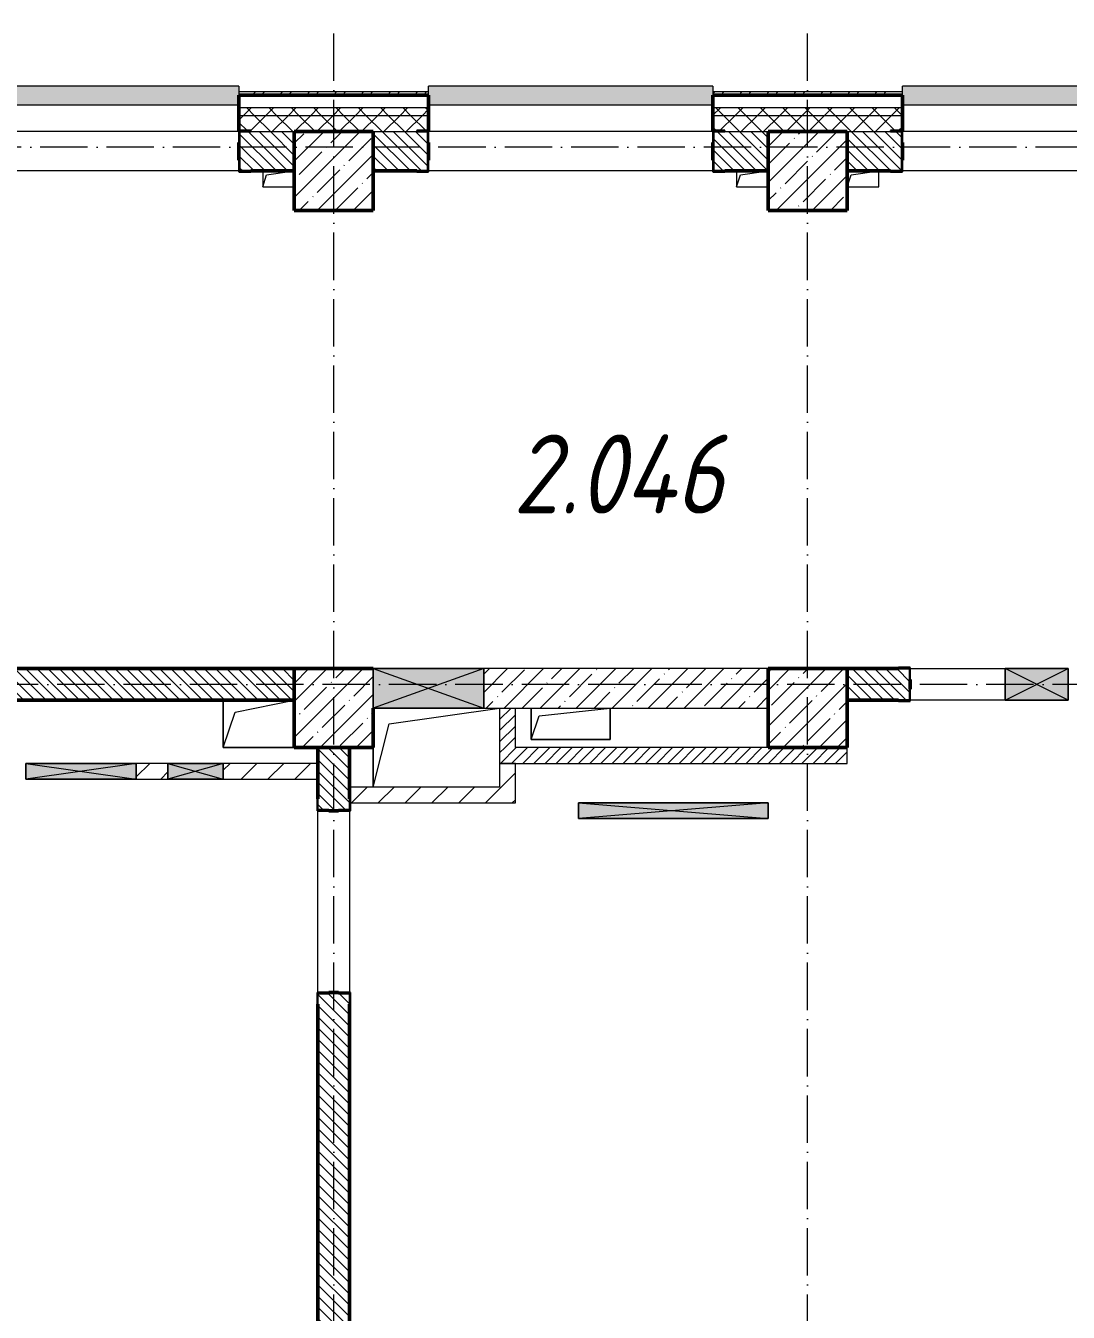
# Model space of a CAD drawing. Header units: millimetres. Extents: x 2294 to 908349, y -83289 to 219220.
# Drawn here: x 56213 to 62813, y 8031 to 16176 of the extents above; entities that cross this region are included whole.
import ezdxf

# ---------------------------------------------------------------- set-up
doc = ezdxf.new("R2010")
doc.units = ezdxf.units.MM
doc.linetypes.add('50_200_ШТРИХ_1Т_ш5_п1_п1_', pattern=[700, 500, -100, 0, -100])
for name, color, linetype, lineweight in [('A-DETL-GENF-OTLN', 7, 'Continuous', 9), ('A-FLOR-____-OTLN', 7, 'Continuous', 9), ('A-GENM-____-MCUT', 7, 'Continuous', 25), ('A-GENM-____-OTLN', 7, 'Continuous', 9), ('A-GENM-____-OTLN-1', 7, 'Continuous', 25), ('A-GLAZ-____-OTLN', 7, 'Continuous', 9), ('A-WALL-____-MCUT-1', 7, 'Continuous', 9), ('A-WALL-____-MCUT-2', 7, 'Continuous', 50), ('A-WALL-____-MCUT-3', 7, 'Continuous', 9), ('A-WALL-____-OTLN', 7, 'Continuous', 9), ('A-WALL-____-PATT-1', 7, 'Continuous', 9), ('A-WALL-FNSH-MCUT-1', 7, 'Continuous', 9), ('I-WALL-____-OTLN', 7, 'Continuous', 9), ('S-COLS-____-MCUT', 7, 'Continuous', 50), ('S-COLS-____-OTLN', 7, 'Continuous', 9), ('S-GRID-____-OTLN-1', 7, '50_200_ШТРИХ_1Т_ш5_п1_п1_', 9), ('Марки помещений', 7, 'Continuous', 9)]:
    doc.layers.add(name, color=color, linetype=linetype, lineweight=lineweight)
doc.layers.add('A-GLAZ-____-OTLN-1', color=7, linetype='Continuous', lineweight=9, true_color=0xc0c0c0)
doc.styles.add('ISOCPEUR_I_3', font='isocpeui.ttf', dxfattribs={"width": 0.85, "height": 2.2})
pattern_1 = [(135, (7562.787, 6025.276), (-35.35534, -35.35534), [])]
pattern_2 = [(45, (7562.79, 6025.28), (-70.71068, 70.71068), []), (135, (7562.79, 6025.28), (-70.71068, -70.71068), [])]
pattern_3 = [(45, (7562.79, 6025.28), (-114.04925, 114.04925), []), (45, (7676.84, 6025.28), (-114.04925, 114.04925), [201.612, -40.322, 3.353, -36.97])]
pattern_4 = [(45, (7562.79, 6025.28), (-84.8528, 84.8528), [])]
pattern_5 = [(45, (7562.787, 6025.276), (-35.35534, 35.35534), [])]

# ---------------------------------------------------------------- blocks, each defined once
blk = doc.blocks.new('BSC_Колонна _Прямоугольная - 500х500-V60-АР1_План отверстий 2 этажа в осях 1-64_А-ГГ')
at = {"layer": 'S-COLS-____-OTLN'}
h = blk.add_hatch(dxfattribs=at)
h.set_pattern_fill('FP_89', color=256, style=0, pattern_type=2)
h.set_pattern_definition([(45, (-50600, -5831.04), (-114.04925, 114.04925), []), (45, (-50485.95, -5831.04), (-114.04925, 114.04925), [201.613, -40.323, 3.353, -36.97])])
h.paths.add_polyline_path([(-250, -250), (250, -250), (250, 250), (-250, 250), (-250, 0)], flags=0)
at = {"layer": 'S-COLS-____-MCUT'}
for p, q in [((250, 250), (-250, 250)), ((-250, 250), (-250, -250)), ((250, -250), (250, 0)), ((-250, -250), (250, -250))]:
    blk.add_line(p, q, dxfattribs=at)
blk = doc.blocks.new('BSC_Колонна _Прямоугольная - 500х500-V62-АР1_План отверстий 2 этажа в осях 1-64_А-ГГ')
at = {"layer": 'S-COLS-____-OTLN'}
h = blk.add_hatch(dxfattribs=at)
h.set_pattern_fill('FP_91', color=256, style=0, pattern_type=2)
h.set_pattern_definition([(45, (-53600, -5831.04), (-114.04925, 114.04925), []), (45, (-53485.95, -5831.04), (-114.04925, 114.04925), [201.613, -40.323, 3.353, -36.97])])
h.paths.add_polyline_path([(-250, -250), (250, -250), (250, 250), (-250, 250)], flags=0)
at = {"layer": 'S-COLS-____-MCUT'}
for p, q in [((250, 250), (-250, 250)), ((-250, 250), (-250, -250)), ((250, -250), (250, 250)), ((-250, -250), (250, -250))]:
    blk.add_line(p, q, dxfattribs=at)
blk = doc.blocks.new('BSC_Колонна _Прямоугольная - 500х500-V117-АР1_План отверстий 2 этажа в осях 1-64_А-ГГ')
at = {"layer": 'S-COLS-____-OTLN'}
h = blk.add_hatch(dxfattribs=at)
h.set_pattern_fill('FP_146', color=256, style=0, pattern_type=2)
h.set_pattern_definition([(45, (-53600, -9231.04), (-114.04925, 114.04925), []), (45, (-53485.95, -9231.04), (-114.04925, 114.04925), [201.613, -40.323, 3.353, -36.97])])
h.paths.add_polyline_path([(-250, -250), (250, -250), (250, 250), (-250, 250), (-250, 104.8)], flags=0)
at = {"layer": 'S-COLS-____-MCUT'}
for p, q in [((250, 250), (-250, 250)), ((-250, 250), (-250, -250)), ((250, -250), (250, 250)), ((-250, -250), (250, -250))]:
    blk.add_line(p, q, dxfattribs=at)
blk = doc.blocks.new('Фахверк_СКБ_Уголок - 250_2700-27497298-АР1_План отверстий 2 этажа в осях 1-64_А-ГГ')
at = {"layer": 'A-GENM-____-MCUT'}
for p, q in [((200, 181), (125, 181)), ((125, 181), (125, 106)), ((131, 106), (131, 175)), ((131, 175), (200, 175)), ((200, 175), (200, 181)), ((125, 106), (131, 106)), ((131, -6), (125, -6)), ((125, -6), (125, -81)), ((125, -81), (200, -81)), ((131, -75), (131, -6)), ((200, -75), (131, -75)), ((200, -81), (200, -75))]:
    blk.add_line(p, q, dxfattribs=at)
blk = doc.blocks.new('Фахверк_СКБ_Уголок - 200_3960-28268576-АР1_План отверстий 2 этажа в осях 1-64_А-ГГ')
at = {"layer": 'A-GENM-____-MCUT'}
for p, q in [((200, 156), (125, 156)), ((125, 156), (125, 81)), ((131, 81), (131, 150)), ((131, 150), (200, 150)), ((200, 150), (200, 156)), ((125, 81), (131, 81)), ((131, 19), (125, 19)), ((125, 19), (125, -56)), ((131, -50), (131, 19)), ((125, -56), (200, -56)), ((200, -50), (131, -50)), ((200, -56), (200, -50))]:
    blk.add_line(p, q, dxfattribs=at)
blk = doc.blocks.new('AR_Отверстие прямоугольное _в плите_ - AR_Отверстие прямоугольное _в плите_-V156-АР1_План отверстий 2 этажа в осях 1-64_А-ГГ')
at = {"layer": 'A-GENM-____-OTLN'}
for p, q in [((-250, 100), (-250, -100)), ((-200, 50), (250, 100)), ((250, -100), (250, 100)), ((-250, -100), (-200, 50)), ((-250, -100), (250, -100))]:
    blk.add_line(p, q, dxfattribs=at)
blk = doc.blocks.new('AR_Отверстие прямоугольное _в плите_ - AR_Отверстие прямоугольное _в плите_-V165-АР1_План отверстий 2 этажа в осях 1-64_А-ГГ')
at = {"layer": 'A-GENM-____-OTLN'}
for p, q in [((-100, 50), (-100, -50)), ((-100, -50), (-75, 25)), ((-75, 25), (100, 50)), ((-100, -50), (100, -50))]:
    blk.add_line(p, q, dxfattribs=at)
blk = doc.blocks.new('AR_Отверстие прямоугольное _в плите_ - AR_Отверстие прямоугольное _в плите_-V166-АР1_План отверстий 2 этажа в осях 1-64_А-ГГ')
at = {"layer": 'A-GENM-____-OTLN'}
for p, q in [((-100, -50), (-75, 25)), ((-75, 25), (100, 50)), ((100, -50), (100, 50)), ((-100, -50), (100, -50))]:
    blk.add_line(p, q, dxfattribs=at)
blk = doc.blocks.new('AR_Отверстие прямоугольное _в плите_ - AR_Отверстие прямоугольное _в плите_-30553057-АР1_План отверстий 2 этажа в осях 1-64_А-ГГ')
at = {"layer": 'A-GENM-____-OTLN'}
for p, q in [((-300, 150), (400, 250)), ((-400, -250), (-300, 150)), ((-400, 0), (-400, -250))]:
    blk.add_line(p, q, dxfattribs=at)
blk = doc.blocks.new('AR_Отверстие прямоугольное _в плите_ - AR_Отверстие прямоугольное _в плите_-30552670-АР1_План отверстий 2 этажа в осях 1-64_А-ГГ')
at = {"layer": 'A-GENM-____-OTLN'}
for p, q in [((-225, 150), (-225, -150)), ((-150, 75), (225, 150)), ((-225, -150), (-150, 75)), ((-225, -150), (225, -150))]:
    blk.add_line(p, q, dxfattribs=at)
blk = doc.blocks.new('AR_Отверстие прямоугольное _в стене__БезПР - AR_Отверстие прямоугольное _в стене__БезПР-30590120-АР1_План отверстий 2 этажа в осях 1-64_А-ГГ')
at = {"layer": 'A-GLAZ-____-OTLN-1'}
blk.add_hatch(color=256, dxfattribs=at).paths.add_polyline_path([(350, -125), (350, 125), (-350, 125), (-350, -125), (42.8, -125)], flags=0)
at = {"layer": 'A-DETL-GENF-OTLN'}
for p, q in [((-350, -125), (-350, 125)), ((-350, 125), (350, 125)), ((350, 125), (-350, -125)), ((-350, 125), (350, -125)), ((350, 125), (-350, 125)), ((-350, 125), (-350, -125)), ((350, 125), (350, -125)), ((350, -125), (350, 125)), ((350, -125), (-350, -125)), ((-350, -125), (350, -125))]:
    blk.add_line(p, q, dxfattribs=at)
at = {"layer": 'A-GLAZ-____-OTLN'}
blk.add_line((350, 125), (-350, 125), dxfattribs=at)
blk = doc.blocks.new('Отлив_СКБ - Отлив витража_120_НВФ-31885689-АР1_План отверстий 2 этажа в осях 1-64_А-ГГ')
at = {"layer": 'A-GLAZ-____-OTLN-1'}
for points in [[(1800, 2), (1800, 120), (0, 120), (0, 2), (1103.1, 2)], [(1103.1, 0), (1800, 0), (1800, 2), (0, 2), (0, 0)]]:
    blk.add_hatch(color=256, dxfattribs=at).paths.add_polyline_path(points, flags=0)
at = {"layer": 'A-GLAZ-____-OTLN'}
for p, q in [((0, 83), (0, 120)), ((1800, 120), (0, 120)), ((1800, 120), (1800, 83)), ((0, 2), (1800, 2)), ((1800, 0), (0, 0))]:
    blk.add_line(p, q, dxfattribs=at)
blk = doc.blocks.new('154_Стойка_СКБ_Уголок - СМ-2180_200-28268025-АР1_План отверстий 2 этажа в осях 1-64_А-ГГ')
at = {"layer": 'A-GENM-____-MCUT'}
for p, q in [((125, 156), (125, 81)), ((200, 156), (125, 156)), ((131, 81), (131, 150)), ((131, 150), (200, 150)), ((200, 150), (200, 156)), ((125, 81), (131, 81)), ((131, 19), (125, 19)), ((125, 19), (125, -56)), ((131, -50), (131, 19)), ((125, -56), (200, -56)), ((200, -50), (131, -50)), ((200, -56), (200, -50))]:
    blk.add_line(p, q, dxfattribs=at)
blk = doc.blocks.new('AR_Отверстие прямоугольное _в стене__БезПР - AR_Отверстие прямоугольное _в стене__БезПР-36428632-АР1_План отверстий 2 этажа в осях 1-64_А-ГГ')
at = {"layer": 'A-GLAZ-____-OTLN'}
blk.add_hatch(color=256, dxfattribs=at).paths.add_polyline_path([(-200, -100), (200, -100), (200, 100), (-200, 100)], flags=0)
at = {"layer": 'A-DETL-GENF-OTLN'}
for p, q in [((-200, -100), (-200, 100)), ((-200, 100), (200, 100)), ((200, 100), (-200, -100)), ((-200, 100), (200, -100)), ((200, 100), (-200, 100)), ((-200, 100), (-200, -100)), ((200, 100), (200, -100)), ((200, -100), (200, 100)), ((200, -100), (-200, -100)), ((-200, -100), (200, -100))]:
    blk.add_line(p, q, dxfattribs=at)
at = {"layer": 'A-GLAZ-____-OTLN'}
blk.add_line((200, 100), (-200, 100), dxfattribs=at)
blk = doc.blocks.new('AR_Отверстие прямоугольное _в стене__БезПР - AR_Отверстие прямоугольное _в стене__БезПР-36788986-АР1_План отверстий 2 этажа в осях 1-64_А-ГГ')
at = {"layer": 'A-GLAZ-____-OTLN'}
blk.add_hatch(color=256, dxfattribs=at).paths.add_polyline_path([(175, -50), (175, 50), (-175, 50), (-175, -50)], flags=0)
at = {"layer": 'A-DETL-GENF-OTLN'}
for p, q in [((-175, -50), (-175, 50)), ((-175, 50), (175, 50)), ((175, 50), (-175, -50)), ((-175, 50), (175, -50)), ((175, 50), (-175, 50)), ((-175, 50), (-175, -50)), ((175, 50), (175, -50)), ((175, -50), (175, 50)), ((175, -50), (-175, -50)), ((-175, -50), (175, -50))]:
    blk.add_line(p, q, dxfattribs=at)
at = {"layer": 'A-GLAZ-____-OTLN'}
blk.add_line((175, 50), (-175, 50), dxfattribs=at)
blk = doc.blocks.new('AR_Отверстие прямоугольное _в стене__БезПР - AR_Отверстие прямоугольное _в стене__БезПР-36429042-АР1_План отверстий 2 этажа в осях 1-64_А-ГГ')
at = {"layer": 'A-GLAZ-____-OTLN'}
blk.add_hatch(color=256, dxfattribs=at).paths.add_polyline_path([(-350, -50), (350, -50), (350, 50), (-350, 50)], flags=0)
at = {"layer": 'A-DETL-GENF-OTLN'}
for p, q in [((-350, -50), (-350, 50)), ((-350, 50), (350, 50)), ((350, 50), (-350, -50)), ((-350, 50), (350, -50)), ((350, 50), (-350, 50)), ((-350, 50), (-350, -50)), ((350, 50), (350, -50)), ((350, -50), (350, 50)), ((350, -50), (-350, -50)), ((-350, -50), (350, -50))]:
    blk.add_line(p, q, dxfattribs=at)
at = {"layer": 'A-GLAZ-____-OTLN'}
blk.add_line((350, 50), (-350, 50), dxfattribs=at)
blk = doc.blocks.new('AR_Отверстие прямоугольное _в стене_ - AR_Отверстие прямоугольное _в стене__ОВ-36976812-АР1_План отверстий 2 этажа в осях 1-64_А-ГГ')
at = {"layer": 'A-GLAZ-____-OTLN'}
blk.add_hatch(color=256, dxfattribs=at).paths.add_polyline_path([(600, -50), (600, 50), (-600, 50), (-600, -50), (260.2, -50)], flags=0)
at = {"layer": 'A-DETL-GENF-OTLN'}
for p, q in [((-600, -50), (-600, 50)), ((-600, 50), (600, 50)), ((600, 50), (-600, -50)), ((-600, 50), (600, -50)), ((600, 50), (-600, 50)), ((-600, 50), (-600, -50)), ((600, 50), (600, -50)), ((600, -50), (600, 50)), ((600, -50), (-600, -50)), ((-600, -50), (600, -50))]:
    blk.add_line(p, q, dxfattribs=at)
blk = doc.blocks.new('2floor')
at = {"layer": 'A-WALL-____-PATT-1'}
h = blk.add_hatch(dxfattribs=at)
h.set_pattern_fill('FP_3', color=256, style=0, pattern_type=2)
h.set_pattern_definition([(45, (7562.79, 6025.28), (-85.53659, 85.53659), []), (45, (7619.81, 6025.28), (-85.53659, 85.53659), [])])
h.paths.add_polyline_path([(79427.8, 15736.3), (79427.8, 15756.3), (75562.8, 15756.3), (75562.8, 15736.3), (78247.7, 15736.3)], flags=0)
h.paths.add_polyline_path([(73762.8, 15736.3), (73762.8, 15756.3), (72562.8, 15756.3), (72562.8, 15736.3), (72945.3, 15736.3)], flags=0)
h.paths.add_polyline_path([(70762.8, 15736.3), (70762.8, 15756.3), (69562.8, 15756.3), (69562.8, 15736.3), (70294.1, 15736.3)], flags=0)
h.paths.add_polyline_path([(66759.2, 15736.3), (67762.8, 15736.3), (67762.8, 15756.3), (66562.8, 15756.3), (66562.8, 15736.3)], flags=0)
h.paths.add_polyline_path([(64108, 15736.3), (64762.8, 15736.3), (64762.8, 15756.3), (63562.8, 15756.3), (63562.8, 15736.3)], flags=0)
h.paths.add_polyline_path([(61762.8, 15736.3), (61762.8, 15756.3), (60562.8, 15756.3), (60562.8, 15736.3), (60573, 15736.3)], flags=0)
h.paths.add_polyline_path([(58762.8, 15736.3), (58762.8, 15756.3), (57562.8, 15756.3), (57562.8, 15736.3), (57921.8, 15736.3)], flags=0)
h.paths.add_polyline_path([(52762.8, 15736.3), (52762.8, 15756.3), (51562.8, 15756.3), (51562.8, 15736.3), (51735.7, 15736.3)], flags=0)
h.paths.add_polyline_path([(54562.8, 15736.3), (55762.8, 15736.3), (55762.8, 15756.3), (54562.8, 15756.3)], flags=0)
h.paths.add_polyline_path([(48562.8, 15736.3), (49762.8, 15736.3), (49762.8, 15756.3), (48562.8, 15756.3)], flags=0)
h.paths.add_polyline_path([(45897.8, 15736.3), (46762.8, 15736.3), (46762.8, 15756.3), (45897.8, 15756.3)], flags=0)
h = blk.add_hatch(dxfattribs=at)
h.set_pattern_fill('FP_1', color=256, style=0, pattern_type=2)
h.set_pattern_definition(pattern_2)
h.paths.add_polyline_path([(81912.8, 15606.3), (81912.8, 15656.3), (75562.8, 15656.3), (75562.8, 15606.3), (81782.6, 15606.3)], flags=0)
h.paths.add_polyline_path([(72945.3, 15606.3), (73762.8, 15606.3), (73762.8, 15656.3), (72562.8, 15656.3), (72562.8, 15606.3)], flags=0)
h.paths.add_polyline_path([(70762.8, 15606.3), (70762.8, 15656.3), (69562.8, 15656.3), (69562.8, 15606.3), (70294.1, 15606.3)], flags=0)
h.paths.add_polyline_path([(67762.8, 15606.3), (67762.8, 15656.3), (66562.8, 15656.3), (66562.8, 15606.3), (67642.9, 15606.3)], flags=0)
h.paths.add_polyline_path([(64762.8, 15606.3), (64762.8, 15656.3), (63562.8, 15656.3), (63562.8, 15606.3), (64108, 15606.3)], flags=0)
h.paths.add_polyline_path([(60562.8, 15606.3), (61762.8, 15606.3), (61762.8, 15656.3), (60562.8, 15656.3)], flags=0)
h.paths.add_polyline_path([(57562.8, 15606.3), (58762.8, 15606.3), (58762.8, 15656.3), (57562.8, 15656.3)], flags=0)
h.paths.add_polyline_path([(55270.6, 15606.3), (55762.8, 15606.3), (55762.8, 15656.3), (54562.8, 15656.3), (54562.8, 15606.3)], flags=0)
h.paths.add_polyline_path([(52762.8, 15606.3), (52762.8, 15656.3), (51562.8, 15656.3), (51562.8, 15606.3), (51735.7, 15606.3)], flags=0)
h.paths.add_polyline_path([(49762.8, 15606.3), (49762.8, 15656.3), (48562.8, 15656.3), (48562.8, 15606.3), (49084.5, 15606.3)], flags=0)
h.paths.add_polyline_path([(45362.8, 15606.3), (46762.8, 15606.3), (46762.8, 15656.3), (45362.8, 15656.3)], flags=0)
h.paths.add_polyline_path([(43562.8, 15606.3), (43562.8, 15656.3), (42362.8, 15656.3), (42362.8, 15606.3), (42898.4, 15606.3)], flags=0)
h.paths.add_polyline_path([(34562.8, 15606.3), (34562.8, 15656.3), (31392.8, 15656.3), (31392.8, 15606.3), (32293.6, 15606.3)], flags=0)
h = blk.add_hatch(dxfattribs=at)
h.set_pattern_fill('FP_1', color=256, style=0, pattern_type=2)
h.set_pattern_definition(pattern_2)
h.paths.add_polyline_path([(81912.8, 15506.3), (81912.8, 15606.3), (75562.8, 15606.3), (75562.8, 15512.3), (75637.8, 15512.3), (75637.8, 15506.3), (81782.6, 15506.3)], flags=0)
h.paths.add_polyline_path([(72945.3, 15506.3), (73687.8, 15506.3), (73687.8, 15512.3), (73762.8, 15512.3), (73762.8, 15606.3), (72562.8, 15606.3), (72562.8, 15512.3), (72637.8, 15512.3), (72637.8, 15506.3)], flags=0)
h.paths.add_polyline_path([(70687.8, 15506.3), (70687.8, 15512.3), (70762.8, 15512.3), (70762.8, 15606.3), (69562.8, 15606.3), (69562.8, 15512.3), (69637.8, 15512.3), (69637.8, 15506.3), (70412.8, 15506.3)], flags=0)
h.paths.add_polyline_path([(66912.8, 15506.3), (67687.8, 15506.3), (67687.8, 15512.3), (67762.8, 15512.3), (67762.8, 15606.3), (66562.8, 15606.3), (66562.8, 15512.3), (66637.8, 15512.3), (66637.8, 15506.3), (66759.2, 15506.3)], flags=0)
h.paths.add_polyline_path([(64108, 15506.3), (64687.8, 15506.3), (64687.8, 15512.3), (64762.8, 15512.3), (64762.8, 15606.3), (63562.8, 15606.3), (63562.8, 15512.3), (63637.8, 15512.3), (63637.8, 15506.3)], flags=0)
h.paths.add_polyline_path([(61412.8, 15506.3), (61687.8, 15506.3), (61687.8, 15512.3), (61762.8, 15512.3), (61762.8, 15606.3), (60562.8, 15606.3), (60562.8, 15512.3), (60637.8, 15512.3), (60637.8, 15506.3), (60912.8, 15506.3)], flags=0)
h.paths.add_polyline_path([(58412.8, 15506.3), (58687.8, 15506.3), (58687.8, 15512.3), (58762.8, 15512.3), (58762.8, 15606.3), (57562.8, 15606.3), (57562.8, 15512.3), (57637.8, 15512.3), (57637.8, 15506.3), (57921.8, 15506.3)], flags=0)
h.paths.add_polyline_path([(55687.8, 15506.3), (55687.8, 15512.3), (55762.8, 15512.3), (55762.8, 15606.3), (54562.8, 15606.3), (54562.8, 15512.3), (54637.8, 15512.3), (54637.8, 15506.3), (55270.6, 15506.3)], flags=0)
h.paths.add_polyline_path([(52687.8, 15506.3), (52687.8, 15512.3), (52762.8, 15512.3), (52762.8, 15606.3), (51562.8, 15606.3), (51562.8, 15512.3), (51637.8, 15512.3), (51637.8, 15506.3), (52412.8, 15506.3)], flags=0)
h.paths.add_polyline_path([(48637.8, 15506.3), (49687.8, 15506.3), (49687.8, 15512.3), (49762.8, 15512.3), (49762.8, 15606.3), (48562.8, 15606.3), (48562.8, 15512.3), (48637.8, 15512.3)], flags=0)
h.paths.add_polyline_path([(46412.8, 15506.3), (46687.8, 15506.3), (46687.8, 15512.3), (46762.8, 15512.3), (46762.8, 15606.3), (45362.8, 15606.3), (45362.8, 15506.3), (45862.8, 15506.3)], flags=0)
h.paths.add_polyline_path([(42898.4, 15506.3), (43487.8, 15506.3), (43487.8, 15512.3), (43562.8, 15512.3), (43562.8, 15606.3), (42362.8, 15606.3), (42362.8, 15506.3), (42862.8, 15506.3)], flags=0)
h.paths.add_polyline_path([(34487.8, 15506.3), (34487.8, 15512.3), (34562.8, 15512.3), (34562.8, 15606.3), (31392.8, 15606.3), (31392.8, 15506.3), (33862.8, 15506.3)], flags=0)
h = blk.add_hatch(dxfattribs=at)
h.set_pattern_fill('FP_6', color=256, style=0, pattern_type=2)
h.set_pattern_definition(pattern_1)
h.paths.add_polyline_path([(57637.8, 15256.3), (57912.8, 15256.3), (57912.8, 15506.3), (57568.8, 15506.3), (57568.8, 15437.3), (57562.8, 15437.3), (57562.8, 15325.3), (57568.8, 15325.3), (57568.8, 15256.3)], flags=0)
h.paths.add_polyline_path([(54637.8, 15256.3), (55756.8, 15256.3), (55756.8, 15325.3), (55762.8, 15325.3), (55762.8, 15437.3), (55756.8, 15437.3), (55756.8, 15506.3), (54568.8, 15506.3), (54568.8, 15437.3), (54562.8, 15437.3), (54562.8, 15325.3), (54568.8, 15325.3), (54568.8, 15256.3)], flags=0)
h.paths.add_polyline_path([(52687.8, 15256.3), (52756.8, 15256.3), (52756.8, 15325.3), (52762.8, 15325.3), (52762.8, 15437.3), (52756.8, 15437.3), (52756.8, 15506.3), (52412.8, 15506.3), (52412.8, 15256.3)], flags=0)
h = blk.add_hatch(dxfattribs=at)
h.set_pattern_fill('FP_6', color=256, style=0, pattern_type=2)
h.set_pattern_definition(pattern_1)
h.paths.add_polyline_path([(60573, 15256.3), (60912.8, 15256.3), (60912.8, 15506.3), (60568.8, 15506.3), (60568.8, 15437.3), (60562.8, 15437.3), (60562.8, 15325.3), (60568.8, 15325.3), (60568.8, 15256.3)], flags=0)
h.paths.add_polyline_path([(58756.8, 15256.3), (58756.8, 15325.3), (58762.8, 15325.3), (58762.8, 15437.3), (58756.8, 15437.3), (58756.8, 15506.3), (58412.8, 15506.3), (58412.8, 15256.3), (58687.8, 15256.3)], flags=0)
h = blk.add_hatch(dxfattribs=at)
h.set_pattern_fill('FP_6', color=256, style=0, pattern_type=2)
h.set_pattern_definition(pattern_1)
h.paths.add_polyline_path([(66568.8, 15256.3), (66912.8, 15256.3), (66912.8, 15506.3), (66568.8, 15506.3), (66568.8, 15437.3), (66562.8, 15437.3), (66562.8, 15325.3), (66568.8, 15325.3), (66568.8, 15260.6)], flags=0)
h.paths.add_polyline_path([(64108, 15256.3), (64756.8, 15256.3), (64756.8, 15325.3), (64762.8, 15325.3), (64762.8, 15437.3), (64756.8, 15437.3), (64756.8, 15506.3), (63568.8, 15506.3), (63568.8, 15437.3), (63562.8, 15437.3), (63562.8, 15325.3), (63568.8, 15325.3), (63568.8, 15256.3), (63637.8, 15256.3)], flags=0)
h.paths.add_polyline_path([(61756.8, 15256.3), (61756.8, 15325.3), (61762.8, 15325.3), (61762.8, 15437.3), (61756.8, 15437.3), (61756.8, 15506.3), (61412.8, 15506.3), (61412.8, 15256.3), (61687.8, 15256.3)], flags=0)
h = blk.add_hatch(dxfattribs=at)
h.set_pattern_fill('FP_6', color=256, style=0, pattern_type=2)
h.set_pattern_definition(pattern_1)
h.paths.add_polyline_path([(57038.1, 11906.3), (57912.8, 11906.3), (57912.8, 12106.3), (55168.8, 12106.3), (55168.8, 12037.3), (55162.8, 12037.3), (55162.8, 11975.3), (55168.8, 11975.3), (55168.8, 11906.3), (55270.6, 11906.3)], flags=0)
h.paths.add_polyline_path([(53112.8, 11906.3), (54006.8, 11906.3), (54006.8, 11975.3), (54012.8, 11975.3), (54012.8, 12037.3), (54006.8, 12037.3), (54006.8, 12106.3), (53112.8, 12106.3), (53112.8, 11993.8)], flags=0)
h.paths.add_polyline_path([(52412.8, 11906.3), (52712.8, 11906.3), (52712.8, 12106.3), (52412.8, 12106.3)], flags=0)
h = blk.add_hatch(dxfattribs=at)
h.set_pattern_fill('FP_25', color=256, style=0, pattern_type=2)
h.set_pattern_definition(pattern_3)
h.paths.add_polyline_path([(60912.8, 11856.3), (60912.8, 12106.3), (59112.8, 12106.3), (59112.8, 11856.3), (60573, 11856.3)], flags=0)
h = blk.add_hatch(dxfattribs=at)
h.set_pattern_fill('FP_6', color=256, style=0, pattern_type=2)
h.set_pattern_definition(pattern_1)
h.paths.add_polyline_path([(66912.8, 11906.3), (66912.8, 12106.3), (66512.8, 12106.3), (66512.8, 11906.3)], flags=0)
h.paths.add_polyline_path([(63518.8, 11906.3), (64306.8, 11906.3), (64306.8, 11975.3), (64312.8, 11975.3), (64312.8, 12037.3), (64306.8, 12037.3), (64306.8, 12106.3), (63518.8, 12106.3), (63518.8, 12037.3), (63512.8, 12037.3), (63512.8, 11975.3), (63518.8, 11975.3), (63518.8, 11946.3)], flags=0)
h.paths.add_polyline_path([(65218.8, 11906.3), (66112.8, 11906.3), (66112.8, 12106.3), (65218.8, 12106.3), (65218.8, 12037.3), (65212.8, 12037.3), (65212.8, 11975.3), (65218.8, 11975.3), (65218.8, 11907)], flags=0)
h.paths.add_polyline_path([(61737.8, 11906.3), (61806.8, 11906.3), (61806.8, 11975.3), (61812.8, 11975.3), (61812.8, 12037.3), (61806.8, 12037.3), (61806.8, 12106.3), (61412.8, 12106.3), (61412.8, 11906.3)], flags=0)
h = blk.add_hatch(dxfattribs=at)
h.set_pattern_fill('FP_5', color=256, style=0, pattern_type=2)
h.set_pattern_definition(pattern_5)
h.paths.add_polyline_path([(59312.8, 11606.3), (59312.8, 11856.3), (59212.8, 11856.3), (59212.8, 11606.3)], flags=0)
h = blk.add_hatch(dxfattribs=at)
h.set_pattern_fill('FP_6', color=256, style=0, pattern_type=2)
h.set_pattern_definition(pattern_1)
h.paths.add_polyline_path([(58062.8, 4606.3), (58262.8, 4606.3), (58262.6, 10050.3), (58193.8, 10050.3), (58193.8, 10056.3), (58131.8, 10056.3), (58131.8, 10050.3), (58062.8, 10050.3), (58062.8, 5041.2)], flags=0)
h.paths.add_polyline_path([(58193.8, 11206.3), (58193.8, 11212.3), (58262.8, 11212.3), (58262.8, 11606.3), (58062.8, 11606.3), (58062.8, 11212.3), (58131.8, 11212.3), (58131.8, 11206.3)], flags=0)
h = blk.add_hatch(dxfattribs=at)
h.set_pattern_fill('FP_5', color=256, style=0, pattern_type=2)
h.set_pattern_definition(pattern_5)
h.paths.add_polyline_path([(59212.8, 11506.3), (61412.8, 11506.3), (61412.8, 11606.3), (59212.8, 11606.3)], flags=0)
h = blk.add_hatch(dxfattribs=at)
h.set_pattern_fill('FP_4', color=256, style=0, pattern_type=2)
h.set_pattern_definition(pattern_4)
h.paths.add_polyline_path([(56012.8, 11406.3), (56212.8, 11406.3), (56212.8, 11506.3), (56012.8, 11506.3)], flags=0)
h.paths.add_polyline_path([(57038.1, 11406.3), (57112.8, 11406.3), (57112.8, 11506.3), (56912.8, 11506.3), (56912.8, 11406.3)], flags=0)
h.paths.add_polyline_path([(58062.8, 11406.3), (58062.8, 11506.3), (57462.8, 11506.3), (57462.8, 11406.3)], flags=0)
h.paths.add_polyline_path([(55264.3, 11409.3), (55309.8, 11409.3), (55309.8, 11503.3), (55262.8, 11503.3), (55262.8, 11409.3)], flags=0)
h = blk.add_hatch(dxfattribs=at)
h.set_pattern_fill('FP_4', color=256, style=0, pattern_type=2)
h.set_pattern_definition(pattern_4)
h.paths.add_polyline_path([(59312.8, 11256.3), (59312.8, 11506.3), (59212.8, 11506.3), (59212.8, 11256.3)], flags=0)
h = blk.add_hatch(dxfattribs=at)
h.set_pattern_fill('FP_4', color=256, style=0, pattern_type=2)
h.set_pattern_definition(pattern_4)
h.paths.add_polyline_path([(59212.8, 11256.3), (59212.8, 11356.3), (58262.8, 11356.3), (58262.8, 11281.3), (58268.8, 11281.3), (58268.8, 11256.3), (58805.6, 11256.3)], flags=0)
at = {"layer": 'S-COLS-____-OTLN'}
h = blk.add_hatch(dxfattribs=at)
h.set_pattern_fill('FP_25', color=256, style=0, pattern_type=2)
h.set_pattern_definition(pattern_3)
h.paths.add_polyline_path([(57912.8, 15006.3), (58412.8, 15006.3), (58412.8, 15506.3), (57912.8, 15506.3), (57912.8, 15361.1)], flags=0)
at = {"layer": 'A-FLOR-____-OTLN'}
for p, q in [((57462.8, 11606.3), (57462.8, 11906.3)), ((59412.8, 11656.3), (59412.8, 11856.3)), ((59912.8, 11856.3), (59912.8, 11656.3)), ((59912.8, 11656.3), (59412.8, 11656.3)), ((57912.8, 11606.3), (57462.8, 11606.3)), ((58412.8, 11356.3), (58412.8, 11606.3))]:
    blk.add_line(p, q, dxfattribs=at)
at = {"layer": 'A-WALL-____-MCUT-1'}
for p, q in [((60912.8, 12106.3), (59112.8, 12106.3)), ((59112.8, 11856.3), (60912.8, 11856.3))]:
    blk.add_line(p, q, dxfattribs=at)
at = {"layer": 'A-WALL-____-MCUT-2'}
for p, q in [((58762.8, 15736.3), (57562.8, 15736.3)), ((57562.8, 15736.3), (57562.8, 15512.3)), ((58762.8, 15512.3), (58762.8, 15736.3)), ((61762.8, 15736.3), (60562.8, 15736.3)), ((60562.8, 15736.3), (60562.8, 15512.3)), ((61762.8, 15512.3), (61762.8, 15736.3)), ((57912.8, 15506.3), (58412.8, 15506.3)), ((57912.8, 15256.3), (57912.8, 15506.3)), ((58412.8, 15506.3), (58412.8, 15256.3)), ((57562.8, 15437.3), (57562.8, 15325.3)), ((58762.8, 15325.3), (58762.8, 15437.3)), ((60562.8, 15437.3), (60562.8, 15325.3)), ((61762.8, 15325.3), (61762.8, 15437.3)), ((57637.8, 15256.3), (57912.8, 15256.3)), ((58412.8, 15256.3), (58687.8, 15256.3)), ((60637.8, 15256.3), (60912.8, 15256.3)), ((61412.8, 15256.3), (61687.8, 15256.3)), ((57912.8, 12106.3), (55237.8, 12106.3)), ((61737.8, 12106.3), (61412.8, 12106.3)), ((61812.8, 11975.3), (61812.8, 12037.3)), ((55237.8, 11906.3), (57912.8, 11906.3)), ((61412.8, 11906.3), (61737.8, 11906.3)), ((58062.8, 11606.3), (58062.8, 11281.3)), ((58262.8, 11281.3), (58262.8, 11606.3)), ((58131.8, 11206.3), (58193.8, 11206.3)), ((58193.8, 10056.3), (58131.8, 10056.3)), ((58062.8, 9981.3), (58062.8, 4606.3)), ((58262.8, 4606.3), (58262.8, 9981.3))]:
    blk.add_line(p, q, dxfattribs=at)
at = {"layer": 'A-WALL-____-MCUT-3'}
for p, q in [((58762.8, 15656.3), (57562.8, 15656.3)), ((61762.8, 15656.3), (60562.8, 15656.3)), ((58762.8, 15606.3), (57562.8, 15606.3)), ((61762.8, 15606.3), (60562.8, 15606.3)), ((57637.8, 15506.3), (57912.8, 15506.3)), ((58412.8, 15506.3), (58687.8, 15506.3)), ((60637.8, 15506.3), (60912.8, 15506.3)), ((61412.8, 15506.3), (61687.8, 15506.3))]:
    blk.add_line(p, q, dxfattribs=at)
at = {"layer": 'A-WALL-____-OTLN'}
for p, q in [((57562.8, 15506.3), (55762.8, 15506.3)), ((60562.8, 15506.3), (58762.8, 15506.3)), ((63562.8, 15506.3), (61762.8, 15506.3)), ((57562.8, 15256.3), (55762.8, 15256.3)), ((60562.8, 15256.3), (58762.8, 15256.3)), ((63562.8, 15256.3), (61762.8, 15256.3))]:
    blk.add_line(p, q, dxfattribs=at)
at = {"layer": 'A-WALL-FNSH-MCUT-1'}
for p, q in [((58762.8, 15756.3), (57562.8, 15756.3)), ((57562.8, 15756.3), (57562.8, 15736.3)), ((57562.8, 15736.3), (57562.8, 15736.3)), ((58762.8, 15736.3), (58762.8, 15756.3)), ((61762.8, 15756.3), (60562.8, 15756.3)), ((60562.8, 15756.3), (60562.8, 15736.3)), ((60562.8, 15736.3), (60562.8, 15736.3)), ((61762.8, 15736.3), (61762.8, 15756.3)), ((59212.8, 11856.3), (59212.8, 11356.3)), ((59312.8, 11606.3), (59312.8, 11856.3)), ((60912.8, 11606.3), (59312.8, 11606.3)), ((61412.8, 11506.3), (61412.8, 11606.3)), ((57112.8, 11506.3), (56912.8, 11506.3)), ((58062.8, 11506.3), (57462.8, 11506.3)), ((59312.8, 11506.3), (59212.8, 11506.3)), ((59212.8, 11506.3), (61412.8, 11506.3)), ((59312.8, 11256.3), (59312.8, 11506.3)), ((56912.8, 11406.3), (57112.8, 11406.3)), ((57462.8, 11406.3), (58062.8, 11406.3)), ((59212.8, 11356.3), (58262.8, 11356.3)), ((58268.8, 11256.3), (59312.8, 11256.3))]:
    blk.add_line(p, q, dxfattribs=at)
at = {"layer": 'I-WALL-____-OTLN'}
for p, q in [((61812.8, 12106.3), (62412.8, 12106.3)), ((62412.8, 11906.3), (61812.8, 11906.3)), ((58062.8, 10056.3), (58062.8, 11206.3)), ((58262.8, 11206.3), (58262.8, 10056.3))]:
    blk.add_line(p, q, dxfattribs=at)
at = {"layer": 'S-COLS-____-MCUT'}
for p, q in [((58412.8, 15506.3), (57912.8, 15506.3)), ((57912.8, 15506.3), (57912.8, 15006.3)), ((58412.8, 15006.3), (58412.8, 15506.3)), ((57912.8, 15006.3), (58412.8, 15006.3))]:
    blk.add_line(p, q, dxfattribs=at)
at = {"layer": 'A-GENM-____-OTLN'}
for name, p in [('AR_Отверстие прямоугольное _в плите_ - AR_Отверстие прямоугольное _в плите_-V165-АР1_План отверстий 2 этажа в осях 1-64_А-ГГ', (57812.8, 15206.3)), ('AR_Отверстие прямоугольное _в плите_ - AR_Отверстие прямоугольное _в плите_-V165-АР1_План отверстий 2 этажа в осях 1-64_А-ГГ', (60812.8, 15206.3)), ('AR_Отверстие прямоугольное _в плите_ - AR_Отверстие прямоугольное _в плите_-V166-АР1_План отверстий 2 этажа в осях 1-64_А-ГГ', (61512.8, 15206.3)), ('AR_Отверстие прямоугольное _в плите_ - AR_Отверстие прямоугольное _в плите_-30552670-АР1_План отверстий 2 этажа в осях 1-64_А-ГГ', (57687.8, 11756.3)), ('AR_Отверстие прямоугольное _в плите_ - AR_Отверстие прямоугольное _в плите_-30553057-АР1_План отверстий 2 этажа в осях 1-64_А-ГГ', (58812.8, 11606.3)), ('AR_Отверстие прямоугольное _в плите_ - AR_Отверстие прямоугольное _в плите_-V156-АР1_План отверстий 2 этажа в осях 1-64_А-ГГ', (59662.8, 11756.3))]:
    blk.add_blockref(name, p, dxfattribs=at)
at = {"layer": 'A-GENM-____-OTLN-1'}
for p in [(57437.8, 15331.3), (60437.8, 15331.3)]:
    blk.add_blockref('Фахверк_СКБ_Уголок - 250_2700-27497298-АР1_План отверстий 2 этажа в осях 1-64_А-ГГ', p, dxfattribs=at)
for name, p, rotation in [('Фахверк_СКБ_Уголок - 250_2700-27497298-АР1_План отверстий 2 этажа в осях 1-64_А-ГГ', (58887.8, 15431.3), 180), ('Фахверк_СКБ_Уголок - 250_2700-27497298-АР1_План отверстий 2 этажа в осях 1-64_А-ГГ', (61887.8, 15431.3), 180), ('Фахверк_СКБ_Уголок - 200_3960-28268576-АР1_План отверстий 2 этажа в осях 1-64_А-ГГ', (61937.8, 12056.3), 180), ('154_Стойка_СКБ_Уголок - СМ-2180_200-28268025-АР1_План отверстий 2 этажа в осях 1-64_А-ГГ', (58212.8, 11081.3), 89.99999999999993), ('154_Стойка_СКБ_Уголок - СМ-2180_200-28268025-АР1_План отверстий 2 этажа в осях 1-64_А-ГГ', (58112.8, 10181.3), 269.9999999999999)]:
    blk.add_blockref(name, p, dxfattribs=dict(at, rotation=rotation))
at = {"layer": 'A-GLAZ-____-OTLN'}
for name, p in [('Отлив_СКБ - Отлив витража_120_НВФ-31885689-АР1_План отверстий 2 этажа в осях 1-64_А-ГГ', (55762.8, 15673.3)), ('Отлив_СКБ - Отлив витража_120_НВФ-31885689-АР1_План отверстий 2 этажа в осях 1-64_А-ГГ', (58762.8, 15673.3)), ('Отлив_СКБ - Отлив витража_120_НВФ-31885689-АР1_План отверстий 2 этажа в осях 1-64_А-ГГ', (61762.8, 15673.3)), ('AR_Отверстие прямоугольное _в стене__БезПР - AR_Отверстие прямоугольное _в стене__БезПР-30590120-АР1_План отверстий 2 этажа в осях 1-64_А-ГГ', (58762.8, 11981.3)), ('AR_Отверстие прямоугольное _в стене__БезПР - AR_Отверстие прямоугольное _в стене__БезПР-36429042-АР1_План отверстий 2 этажа в осях 1-64_А-ГГ', (56562.8, 11456.3)), ('AR_Отверстие прямоугольное _в стене__БезПР - AR_Отверстие прямоугольное _в стене__БезПР-36788986-АР1_План отверстий 2 этажа в осях 1-64_А-ГГ', (57287.8, 11456.3)), ('AR_Отверстие прямоугольное _в стене_ - AR_Отверстие прямоугольное _в стене__ОВ-36976812-АР1_План отверстий 2 этажа в осях 1-64_А-ГГ', (60312.8, 11206.3))]:
    blk.add_blockref(name, p, dxfattribs=at)
at = {"layer": 'A-GLAZ-____-OTLN', "rotation": 180}
blk.add_blockref('AR_Отверстие прямоугольное _в стене__БезПР - AR_Отверстие прямоугольное _в стене__БезПР-36428632-АР1_План отверстий 2 этажа в осях 1-64_А-ГГ', (62612.8, 12006.3), dxfattribs=at)
at = {"layer": 'S-COLS-____-OTLN'}
for name, p in [('BSC_Колонна _Прямоугольная - 500х500-V117-АР1_План отверстий 2 этажа в осях 1-64_А-ГГ', (61162.8, 15256.3)), ('BSC_Колонна _Прямоугольная - 500х500-V60-АР1_План отверстий 2 этажа в осях 1-64_А-ГГ', (58162.8, 11856.3)), ('BSC_Колонна _Прямоугольная - 500х500-V62-АР1_План отверстий 2 этажа в осях 1-64_А-ГГ', (61162.8, 11856.3))]:
    blk.add_blockref(name, p, dxfattribs=at)
at = {"layer": 'Марки помещений', "insert": (59297.5, 13588), "char_height": 500, "width": 817.721, "attachment_point": 1, "style": 'ISOCPEUR_I_3'}
blk.add_mtext('2.046', dxfattribs=at)
blk = doc.blocks.new('3osi')
at = {"layer": 'S-GRID-____-OTLN-1', "color": 251, "ltscale": 0.6, "true_color": 0x636466}
for p, q in [((216183.5, 1542.7), (216183.5, 16175.8)), ((219183.5, 1542.7), (219183.5, 16175.8)), ((269657.9, 15406.3), (161153.7, 15406.3)), ((255902.3, 12006.3), (160914.7, 12006.3))]:
    blk.add_line(p, q, dxfattribs=at)

msp = doc.modelspace()

# ---------------------------------------------------------------- block references
for name, p in [('3osi', (-158020.7, 0)), ('2floor', (0, 0))]:
    msp.add_blockref(name, p)

doc.saveas('drawing.dxf')
